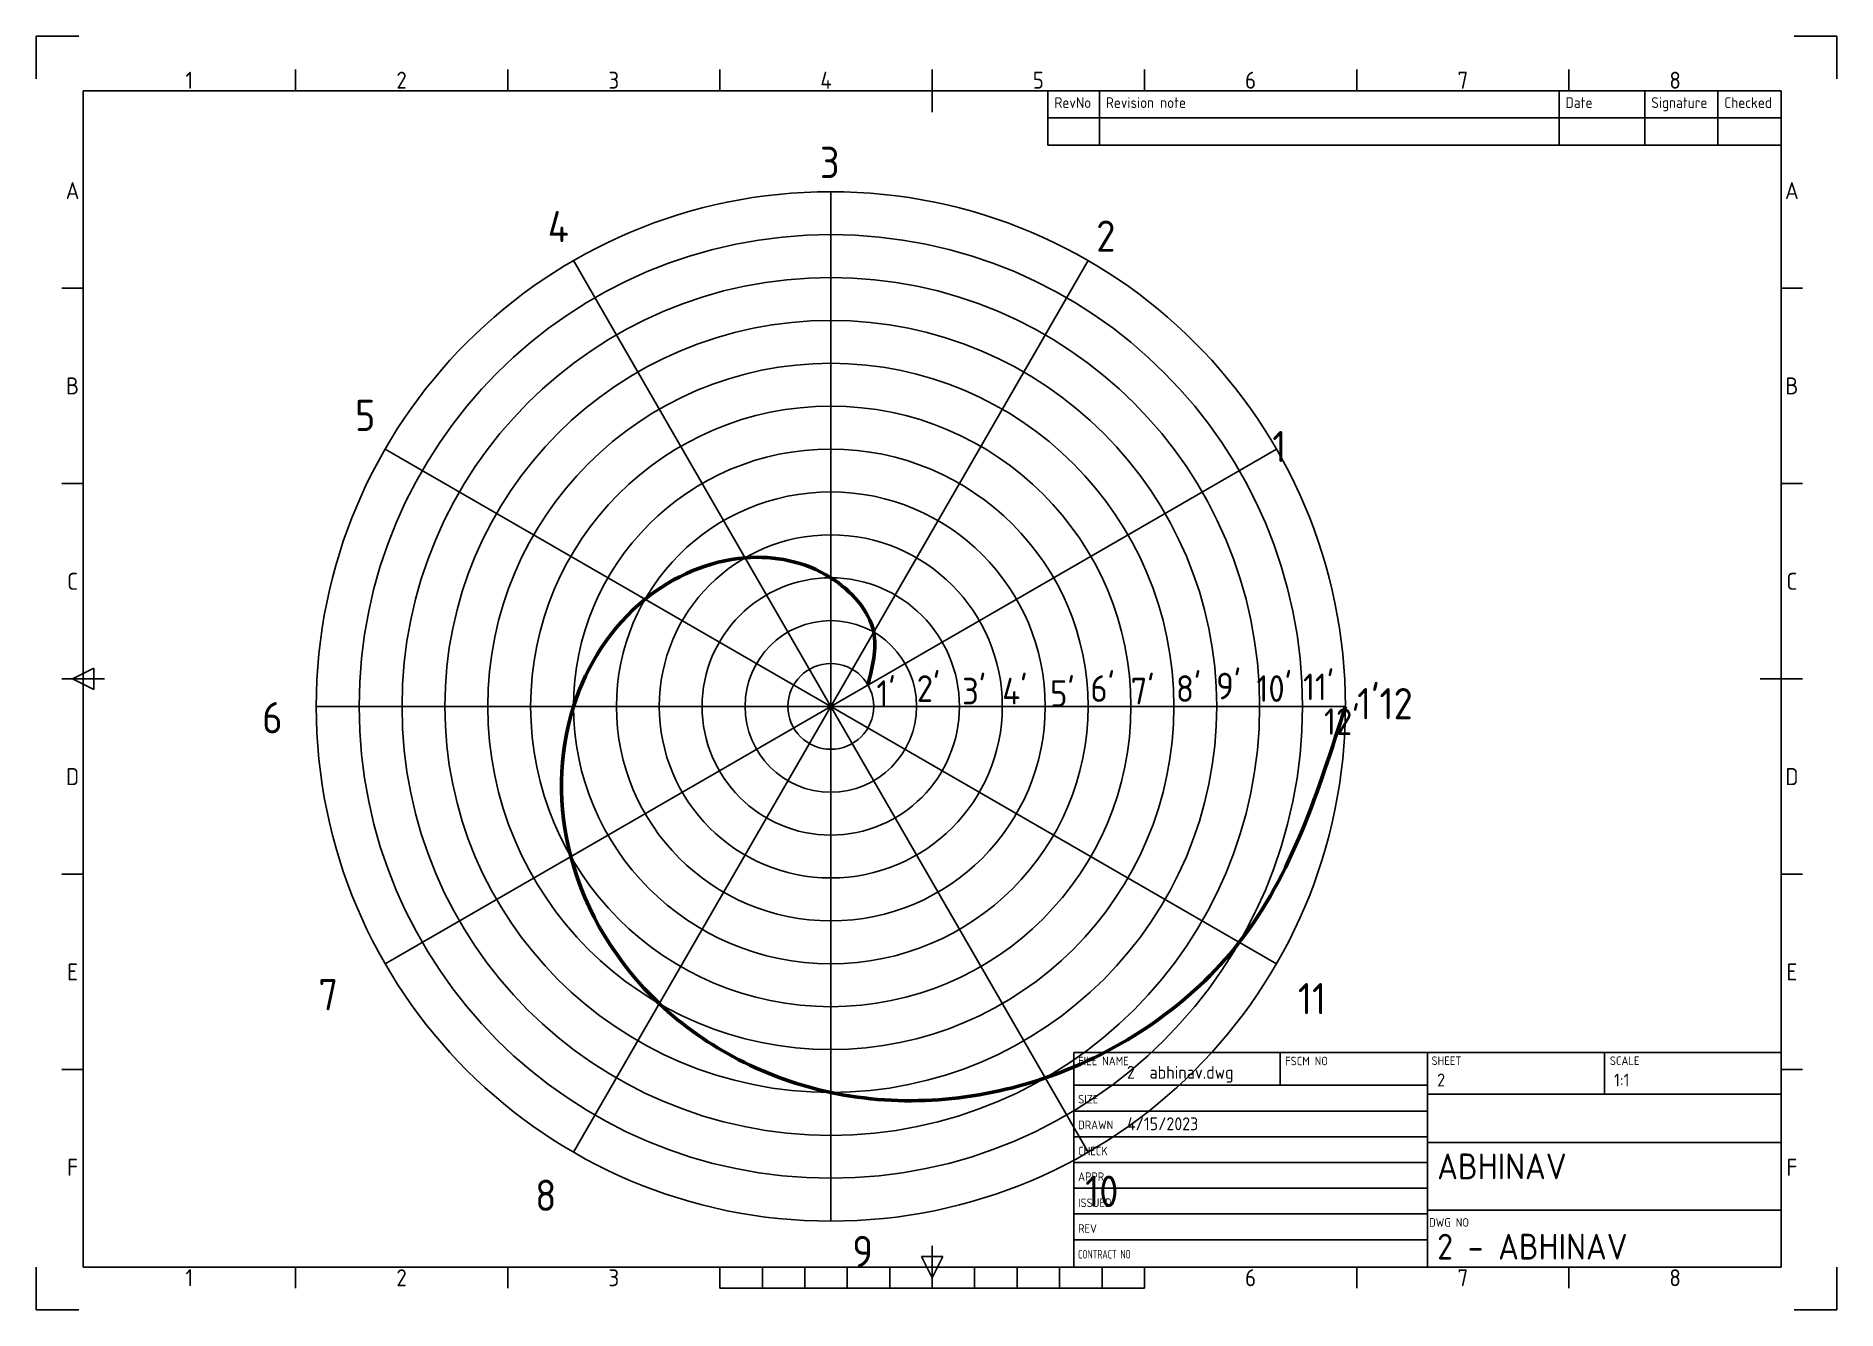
# Paper-space layout '2 abhinav' of a CAD drawing. Header units: millimetres. Extents: x 0 to 420, y 0 to 297.
import ezdxf
from ezdxf.enums import TextEntityAlignment as Align

# ---------------------------------------------------------------- set-up
doc = ezdxf.new("R2010")
doc.units = ezdxf.units.MM
doc.layers.add('Title Block', color=7, linetype='Continuous')
doc.styles.add('ACISOTS', font='isocp.shx', dxfattribs={"height": 1})
doc.styles.add('ISO Proportional', font='isocp.shx')

# ---------------------------------------------------------------- blocks, each defined once
blk = doc.blocks.new('*T3')
at = {"layer": 'Title Block', "color": 0, "lineweight": -2}
for p, q in [((0, 0), (12, 0)), ((0, 0), (0, -6.33)), ((12, 0), (119.19, 0)), ((12, 0), (12, -6.33)), ((119.19, 0), (139.19, 0)), ((119.19, 0), (119.19, -6.33)), ((139.19, 0), (156.21, 0)), ((139.19, 0), (139.19, -6.33)), ((156.21, 0), (171, 0)), ((156.21, 0), (156.21, -6.33)), ((171, 0), (171, -6.33)), ((0, -6.33), (12, -6.33)), ((0, -6.33), (0, -12.67)), ((12, -6.33), (119.19, -6.33)), ((12, -6.33), (12, -12.67)), ((119.19, -6.33), (139.19, -6.33)), ((119.19, -6.33), (119.19, -12.67)), ((139.19, -6.33), (156.21, -6.33)), ((139.19, -6.33), (139.19, -12.67)), ((156.21, -6.33), (171, -6.33)), ((156.21, -6.33), (156.21, -12.67)), ((171, -6.33), (171, -12.67)), ((0, -12.67), (12, -12.67)), ((12, -12.67), (119.19, -12.67)), ((119.19, -12.67), (139.19, -12.67)), ((139.19, -12.67), (156.21, -12.67)), ((156.21, -12.67), (171, -12.67))]:
    blk.add_line(p, q, dxfattribs=at)
at = {"layer": 'Title Block', "color": 0, "char_height": 2.5, "attachment_point": 1, "style": 'ISO Proportional'}
for s, insert, width in [('RevNo', (1.5, -1.5), 9), ('Revision note', (13.5, -1.5), 104.1871), ('Date', (120.69, -1.5), 17), ('Signature', (140.69, -1.5), 14.0204), ('Checked', (157.71, -1.5), 11.7925)]:
    blk.add_mtext(s, dxfattribs=dict(at, insert=insert, width=width))
blk = doc.blocks.new('Title Block')
at = {"layer": 'Title Block'}
for p, q in [((0, 297), (0, 287)), ((10, 297), (0, 297)), ((420, 297), (410, 297)), ((420, 287), (420, 297)), ((60.5, 284.23), (60.5, 289.18)), ((110, 284.23), (110, 289.18)), ((159.5, 284.23), (159.5, 289.18)), ((209, 279.28), (209, 289.18)), ((258.5, 284.23), (258.5, 289.18)), ((308, 284.23), (308, 289.18)), ((357.5, 284.23), (357.5, 289.18)), ((407, 284.23), (11, 284.23)), ((11, 284.23), (11, 10)), ((407, 10), (407, 284.23)), ((11, 238.19), (6.05, 238.19)), ((411.95, 238.19), (407, 238.19)), ((11, 192.66), (6.05, 192.66)), ((411.95, 192.66), (407, 192.66)), ((6.05, 147.12), (15.95, 147.12)), ((8.52, 147.12), (13.47, 149.59)), ((13.47, 144.64), (8.52, 147.12)), ((13.47, 149.59), (13.47, 144.64)), ((402.05, 147.12), (411.95, 147.12)), ((11, 101.58), (6.05, 101.58)), ((411.95, 101.58), (407, 101.58)), ((407, 60), (242, 60)), ((242, 10), (242, 60)), ((290.14, 60), (290.14, 52.38)), ((324.5, 10), (324.5, 60)), ((365.75, 50.35), (365.75, 60)), ((407, 10), (407, 60)), ((11, 56.03), (6.05, 56.03)), ((411.95, 56.03), (407, 56.03)), ((242, 52.38), (324.5, 52.38)), ((242, 46.38), (324.5, 46.38)), ((407, 50.35), (324.5, 50.35)), ((242, 40.38), (324.5, 40.38)), ((324.5, 39.01), (407, 39.01)), ((242, 34.38), (324.5, 34.38)), ((242, 28.38), (324.5, 28.38)), ((242, 22.38), (324.5, 22.38)), ((324.5, 23.29), (407, 23.29)), ((209, 10), (209, 14.95)), ((242, 16.38), (324.5, 16.38)), ((0, 0), (0, 10)), ((11, 10), (407, 10)), ((60.5, 5.05), (60.5, 10)), ((110, 5.05), (110, 10)), ((159.5, 5.05), (159.5, 10)), ((169.4, 5.05), (169.4, 10)), ((179.3, 5.05), (179.3, 10)), ((189.2, 5.05), (189.2, 10)), ((199.1, 5.05), (199.1, 10)), ((206.53, 12.47), (211.47, 12.47)), ((209, 7.52), (206.53, 12.47)), ((211.47, 12.47), (209, 7.52)), ((209, 10), (209, 5.05)), ((218.9, 5.05), (218.9, 10)), ((228.8, 5.05), (228.8, 10)), ((238.7, 5.05), (238.7, 10)), ((407, 10), (242, 10)), ((248.6, 5.05), (248.6, 10)), ((258.5, 5.05), (258.5, 10)), ((308, 5.05), (308, 10)), ((357.5, 5.05), (357.5, 10)), ((420, 0), (420, 10)), ((159.5, 5.05), (258.5, 5.05)), ((0, 0), (10, 0)), ((420, 0), (410, 0))]:
    blk.add_line(p, q, dxfattribs=at)
blk.add_blockref('*T3', (236, 284.23))
at = {"layer": 'Title Block', "style": 'ISO Proportional'}
for s, p in [('1', (35.75, 286.7)), ('2', (85.25, 286.7)), ('3', (134.75, 286.7)), ('4', (184.25, 286.7)), ('5', (233.75, 286.7)), ('6', (283.25, 286.7)), ('7', (332.75, 286.7)), ('8', (382.25, 286.7)), ('A', (8.52, 260.96)), ('A', (409.48, 260.96)), ('B', (8.52, 215.43)), ('B', (409.48, 215.43)), ('C', (8.52, 169.88)), ('C', (409.48, 169.88)), ('D', (8.52, 124.34)), ('D', (409.48, 124.34)), ('E', (8.52, 78.8)), ('E', (409.48, 78.8)), ('F', (8.52, 33.27)), ('F', (409.48, 33.27)), ('1', (35.75, 7.52)), ('2', (85.25, 7.52)), ('3', (134.75, 7.52)), ('6', (283.25, 7.52)), ('7', (332.75, 7.52)), ('8', (382.25, 7.52))]:
    blk.add_text(s, height=3.96, dxfattribs=at).set_placement(p, align=Align.MIDDLE)
at = {"layer": 'Title Block', "lineweight": 25, "style": 'ACISOTS'}
for s, p in [('FILE NAME', (243.03, 57.04)), ('FSCM NO', (291.3, 57.04)), ('SHEET', (325.45, 57.11)), ('SCALE', (367.03, 57.11)), ('SIZE', (243.03, 48.14)), ('DRAWN', (243.03, 42.14)), ('CHECK', (243.03, 36.05)), ('APPR.', (243.03, 30.08)), ('ISSUED', (243.03, 23.99)), ('REV', (243.03, 17.99))]:
    blk.add_text(s, height=2, dxfattribs=at).set_placement(p)
at = {"layer": 'Title Block', "lineweight": 25, "style": 'ACISOTS', "width": 0.683519}
blk.add_text('CONTRACT NO', height=2, dxfattribs=at).set_placement((243.03, 11.99))
at = {"layer": 'Title Block', "insert": (324.88, 21.41), "char_height": 2, "width": 8.8, "attachment_point": 1, "style": 'ACISOTS'}
blk.add_mtext('DWG NO', dxfattribs=at)
at = {"layer": 'Title Block', "lineweight": 35, "style": 'ACISOTS'}
for tag, p, height in [('FILE_NAME', (254.41, 53.9), 3), ('FSCM_NO', (293.68, 53.04), 3), ('SHEET', (326.77, 52.11), 3), ('SCALE', (368.02, 52.11), 3), ('SIZE', (254.7, 48.23), 3), ('DESIGN_ACTIVITY', (328.79, 43.14), 3.5), ('CHECK_DATE', (254.41, 41.9), 3), ('CHECK_DATE', (254.7, 36.14), 3), ('CHECKED_BY', (277.96, 36.14), 3), ('SHEETNAME', (326.77, 30.48), 6), ('APPROVAL_DATE', (254.7, 30.17), 3), ('APPROVED_BY', (277.96, 30.17), 3), ('ISSUE_DATE', (254.7, 24.08), 3), ('ISSUED_BY', (277.96, 24.08), 3), ('DRAWING_SUBTITLE', (328.79, 25.44), 3), ('REVISION', (254.7, 18.08), 3), ('SHEETNUMBER-NAME', (326.77, 11.76), 6), ('CONTRACT_NO', (254.7, 12.08), 3.5)]:
    blk.add_attdef(tag, p, '', height=height, dxfattribs=at)
blk = doc.blocks.new('*U8')
blk.add_line((-60, 0), (60, 0))
for p in [(-50, 0), (-50, 0), (-40, 0), (-40, 0), (-30, 0), (-30, 0), (-20, 0), (-20, 0), (-10, 0), (-10, 0), (0, 0), (0, 0), (10, 0), (10, 0), (20, 0), (20, 0), (30, 0), (30, 0), (40, 0), (40, 0), (50, 0), (50, 0)]:
    blk.add_point(p)
blk = doc.blocks.new('*U10')
at = {"color": 0, "linetype": 'ByBlock', "lineweight": -2, "transparency": 16777216}
for p, rotation in [((170.62, 204.86), 89.99999999999993), ((140.62, 196.82), 119.9999999999999), ((200.62, 196.82), 59.99999999999996), ((118.66, 174.86), 149.9999999999999), ((222.58, 174.86), 29.99999999999998), ((110.62, 144.86), 180), ((118.66, 114.86), 209.9999999999999), ((140.62, 92.89), 239.9999999999998), ((170.62, 84.86), 269.9999999999998), ((200.62, 92.89), 299.9999999999998), ((222.58, 114.86), 329.9999999999998)]:
    blk.add_blockref('*U8', p, dxfattribs=dict(at, rotation=rotation))
blk.add_blockref('*U8', (230.62, 144.86), dxfattribs=at)

psp = doc.layouts.new('2  abhinav')

# ---------------------------------------------------------------- linework, layer by layer
for radius in [120, 110, 100, 90, 80, 70, 60, 50, 40, 30, 20, 10]:
    psp.add_circle((185.35, 140.71), radius)
at = {"color": 18, "lineweight": 53, "true_color": 0x000000, "end_tangent": (0.206526, 0.978441)}
psp.add_spline([(194.01, 145.71), (195.35, 158.03), (185.35, 170.71), (165.35, 175.35), (142.05, 165.71), (125.35, 140.71), (124.72, 105.71), (145.35, 71.43), (185.35, 50.71), (235.35, 54.11), (280.61, 85.71), (305.35, 140.71)], degree=3, dxfattribs=at)

# ---------------------------------------------------------------- block references
ref = psp.add_blockref('Title Block', (0, 0))
ref.add_attrib('SHEETNAME', 'ABHINAV', (326.77, 30.48), dxfattribs={"layer": 'Title Block', "lineweight": 35, "height": 6, "style": 'ACISOTS'})
ref.add_attrib('SHEETNUMBER-NAME', '2 - ABHINAV', (326.77, 11.76), dxfattribs={"layer": 'Title Block', "lineweight": 35, "height": 6, "style": 'ACISOTS'})
ref.add_attrib('SCALE', '1:1', (368.02, 52.11), dxfattribs={"layer": 'Title Block', "lineweight": 35, "height": 3, "style": 'ACISOTS'})
ref.add_attrib('SHEET', '2', (326.77, 52.11), dxfattribs={"layer": 'Title Block', "lineweight": 35, "height": 3, "style": 'ACISOTS'})
ref.add_attrib('FILE_NAME', '2  abhinav.dwg', (254.41, 53.9), dxfattribs={"layer": 'Title Block', "lineweight": 35, "height": 3, "style": 'ACISOTS'})
ref.add_attrib('CHECK_DATE', '4/15/2023', (254.41, 41.9), dxfattribs={"layer": 'Title Block', "lineweight": 35, "height": 3, "style": 'ACISOTS'})
psp.add_blockref('*U10', (14.72, -4.14))

# ---------------------------------------------------------------- texts
at = {"color": 5, "style": 'ISO Proportional'}
for s, height, p in [('3', 7.29, (182.79, 263.88)), ('4', 7.29, (119.35, 248.94)), ('2', 7.29, (247.26, 246.71)), ('5', 7.29, (74.38, 204.92)), ('1', 7.29, (288.29, 197.65)), ("1'", 6.199, (196, 140.6)), ("2'", 6.199, (205.39, 141.77)), ("3'", 6.199, (215.96, 141.18)), ("4'", 6.199, (225.34, 141.18)), ("5'", 6.199, (236.49, 140.6)), ("6'", 6.199, (245.88, 141.77)), ("7'", 6.199, (255.27, 141.18)), ("8'", 6.199, (265.84, 141.77)), ("9'", 6.199, (275.23, 142.36)), ("10'", 6.199, (284.61, 141.77)), ("11'", 6.199, (295.47, 142.17)), ("1'12", 7.293, (308.09, 137.7)), ('6', 7.29, (52.75, 134.43)), ("12'", 6.199, (300.37, 134.07)), ('7', 7.29, (65.86, 69.87)), ('11', 7.293, (294.29, 68.93)), ('8', 7.29, (116.41, 23.09)), ('10', 7.293, (244.67, 24.02)), ('9', 7.29, (190.37, 9.99))]:
    psp.add_text(s, height=height, dxfattribs=at).set_placement(p)

doc.saveas('drawing.dxf')
